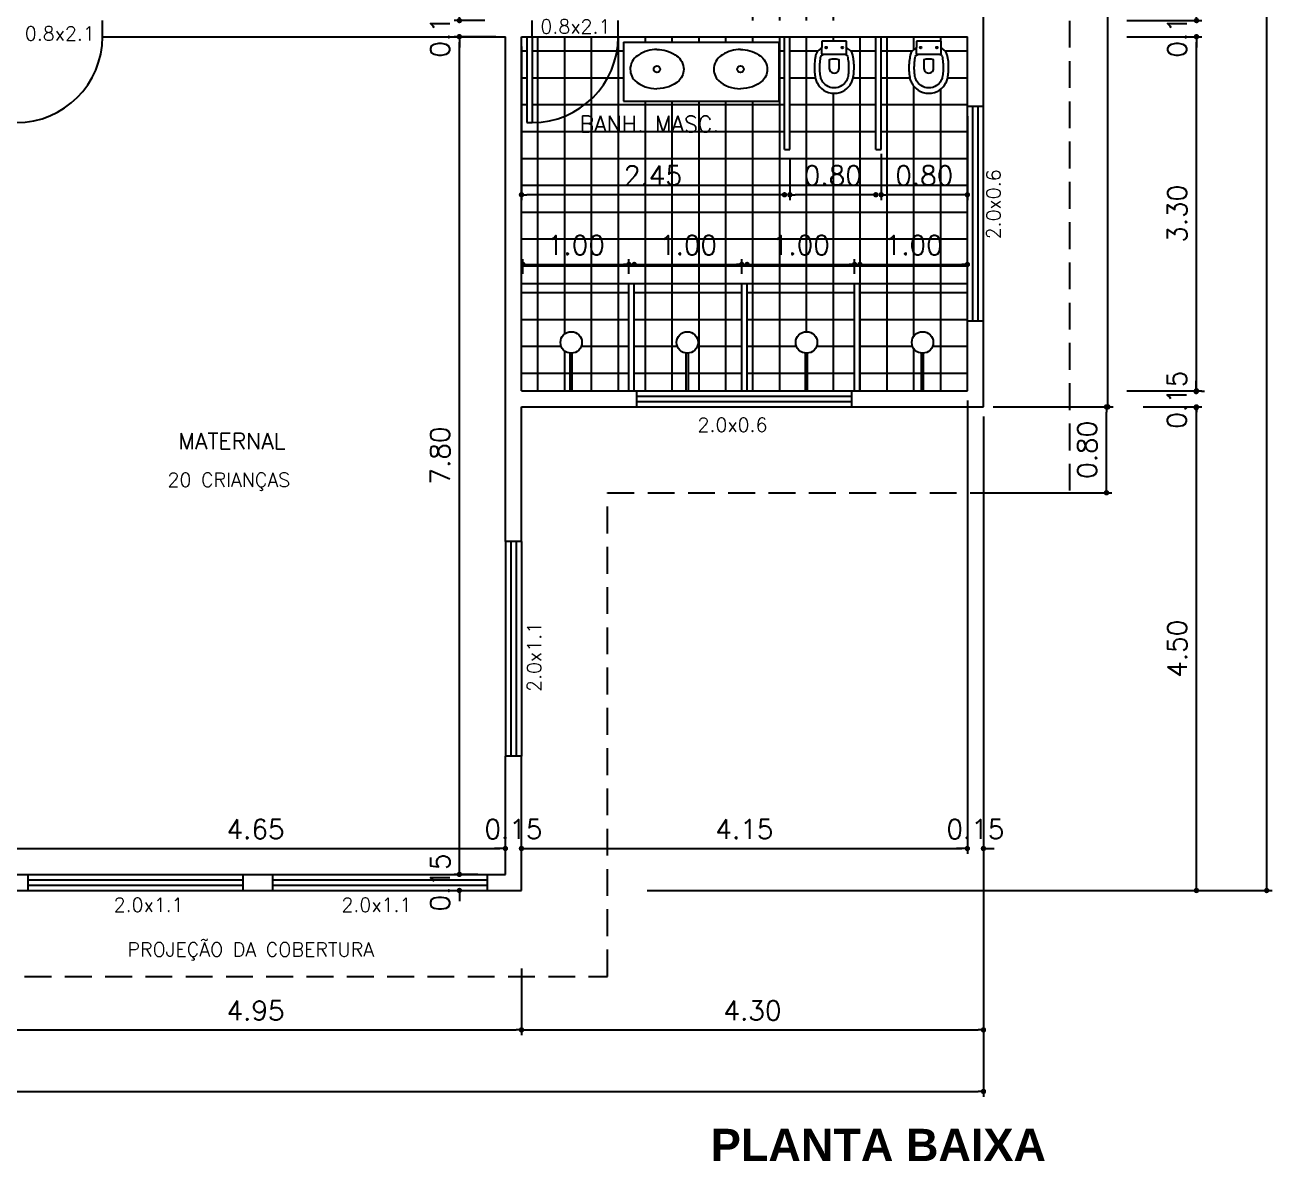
# Model space of a CAD drawing. Extents: x -194 to -47, y 46 to 98.
# Drawn here: x -156.27 to -144.67, y 58.16 to 68.74 of the extents above; entities that cross this region are included whole.
import ezdxf
from ezdxf.enums import TextEntityAlignment as Align

# ---------------------------------------------------------------- set-up
doc = ezdxf.new("R2010")
doc.units = 0
doc.header["$MEASUREMENT"] = 0
doc.linetypes.add('HIDDEN', pattern=[0.375, 0.25, -0.125])
doc.layers.get('0').update_dxf_attribs({"linetype": 'CONTINUOUS'})
doc.layers.get('DEFPOINTS').update_dxf_attribs({"linetype": 'CONTINUOUS'})
for name, color, linetype in [('ACESSÓRIO', 2, 'CONTINUOUS'), ('ALVENARIA', 7, 'CONTINUOUS'), ('ALVENARIA1', 44, 'CONTINUOUS'), ('COBERTURA', 6, 'CONTINUOUS'), ('COTA', 1, 'CONTINUOUS'), ('HATCH', 30, 'CONTINUOUS'), ('JAPOR', 142, 'CONTINUOUS'), ('TEXTO2', 40, 'CONTINUOUS'), ('TEXTO3', 3, 'CONTINUOUS'), ('TEXTO5', 5, 'CONTINUOUS')]:
    doc.layers.add(name, color=color, linetype=linetype)
doc.styles.add('SANSSERIFBOLD', font='sasb____.pfb')
doc.styles.add('SIMPLEX', font='SIMPLEX.SHX')
doc.dimstyles.new('DIM100', dxfattribs={"dimtxt": 0.18, "dimasz": 0.05, "dimexe": 0.05, "dimexo": 0.09, "dimgap": 0.09, "dimtad": 1, "dimzin": 0, "dimdsep": 46, "dimtxsty": 'SIMPLEX', "dimblk": 'DOT', "dimcen": 0.09, "dimadec": 0, "dimazin": 0, "dimtfac": 1, "dimtix": 1, "dimtofl": 0, "dimtmove": 2, "dimatfit": 3, "dimldrblk": 'DOT', "dimfxl": 1, "dimtolj": 1, "dimtzin": 0, "dimarcsym": 0})

# ---------------------------------------------------------------- blocks, each defined once
blk = doc.blocks.new('CHU2')
at = {"layer": 'ACESSÓRIO'}
for p, q in [((0, 0), (0, -0.35)), ((0.02, 0), (0.02, -0.35))]:
    blk.add_line(p, q, dxfattribs=at)
blk.add_circle((0.01, -0.45), 0.1, dxfattribs=at)
blk = doc.blocks.new('VASO4')
at = {"layer": 'ACESSÓRIO', "linetype": 'Continuous'}
blk.add_line((0.008, 0.129), (0.008, -0.101), dxfattribs=at)
at = {"layer": 'ACESSÓRIO'}
for points in [[(0.008, -0.101), (0.062, -0.101, -0.230445), (0.076, -0.11, 0.23338), (0.136, -0.159, 0.01224), (0.166, -0.164, 0.012146), (0.196, -0.168, 0.027041), (0.266, -0.171, 0.02486), (0.326, -0.166, 0.024258), (0.356, -0.161, 0.054364), (0.396, -0.145, 0.124881), (0.462, -0.086, 0.148509), (0.492, 0.014, 0.148509), (0.462, 0.114, 0.124881), (0.396, 0.173, 0.054364), (0.356, 0.188, 0.024258), (0.326, 0.194, 0.02486), (0.266, 0.198, 0.027041), (0.196, 0.196, 0.012146), (0.166, 0.192, 0.01224), (0.136, 0.186, 0.23338), (0.076, 0.138, -0.230445), (0.062, 0.129), (0.008, 0.129)], [(0.131, 0.116, -0.294455), (0.146, 0.137, -0.039934), (0.174, 0.142, -0.011944), (0.201, 0.146, -0.026776), (0.265, 0.148, -0.024689), (0.319, 0.144, -0.023307), (0.344, 0.14, -0.058725), (0.376, 0.127, -0.118027), (0.421, 0.086, -0.148338), (0.442, 0.014, -0.148338), (0.421, -0.058, -0.118027), (0.376, -0.099, -0.058725), (0.344, -0.112, -0.023307), (0.319, -0.117, -0.024689), (0.265, -0.121, -0.026776), (0.201, -0.118, -0.011944), (0.174, -0.115, -0.039934), (0.146, -0.109, -0.294455), (0.131, -0.089)]]:
    blk.add_lwpolyline(points, format="xyb", dxfattribs=at)
for points in [[(0.124, 0.129), (0.062, 0.129)], [(0.131, 0.119), (0.131, 0.117), (0.131, 0.014), (0.131, -0.09), (0.131, -0.092)], [(0.124, -0.101), (0.062, -0.101)]]:
    blk.add_lwpolyline(points, dxfattribs=at)
blk.add_lwpolyline([(0.296, 0.04, 0.226513), (0.261, 0.059), (0.182, 0.059, 0.186813), (0.182, -0.032), (0.261, -0.032, 0.226513), (0.296, -0.012, 0.326923)], format="xyb", close=True, dxfattribs=at)
for centre in [(0.066, 0.089), (0.066, -0.061)]:
    blk.add_circle(centre, 0.0075, dxfattribs=at)
for centre, start, end in [((0.123, 0.121), 351.7463, 83.809), ((0.123, -0.093), 276.191, 8.2537)]:
    blk.add_arc(centre, 0.00842, start, end, dxfattribs=at)
blk = doc.blocks.new('CUBA')
for points in [[(0, -0.1, 0.145827), (-0.168, -0.149, 0.090827), (-0.22, -0.194, 0.12568), (-0.248, -0.267, 0.221372), (-0.206, -0.388, 0.186059), (0, -0.465, 0.186059)], [(0, -0.1, -0.145827), (0.168, -0.149, -0.090827), (0.22, -0.194, -0.12568), (0.248, -0.267, -0.221372), (0.206, -0.388, -0.186059), (0, -0.465, -0.186059)]]:
    blk.add_lwpolyline(points, format="xyb")
blk.add_circle((0, -0.283), 0.0305)
blk = doc.blocks.new('CUBA1')
at = {"layer": 'ACESSÓRIO', "rotation": 90}
blk.add_blockref('CUBA', (-0.16, 0.002), dxfattribs=at)
blk = doc.blocks.new('DOT')
at = {"layer": 'ALVENARIA', "color": 0, "linetype": 'ByBlock'}
blk.add_line((-0.5, 0), (-1, 0), dxfattribs=at)
at = {"layer": 'ALVENARIA', "color": 0, "linetype": 'ByBlock', "const_width": 0.5}
blk.add_lwpolyline([(-0.25, 0, 1), (0.25, 0, 1)], format="xyb", close=True, dxfattribs=at)
blk = doc.blocks.new('*D102')
at = {"color": 0, "linetype": 'ByBlock'}
for p, q in [((-147.413, 68.633), (-146.716, 68.633)), ((-146.766, 65.386), (-146.766, 68.583)), ((-147.413, 65.336), (-146.716, 65.336))]:
    blk.add_line(p, q, dxfattribs=at)
at = {"layer": 'DEFPOINTS', "color": 0, "linetype": 'ByBlock'}
for p in [(-147.503, 68.633), (-146.766, 68.633), (-147.503, 65.336)]:
    blk.add_point(p, dxfattribs=at)
at = {"color": 0, "linetype": 'ByBlock', "xscale": 0.05, "yscale": 0.05, "zscale": 0.05}
for p, rotation in [((-146.766, 68.633), 90), ((-146.766, 65.336), 270)]:
    blk.add_blockref('DOT', p, dxfattribs=dict(at, rotation=rotation))
at = {"color": 0, "linetype": 'ByBlock', "insert": (-146.946, 66.984), "char_height": 0.18, "attachment_point": 5, "rotation": 90, "style": 'SIMPLEX'}
blk.add_mtext('\\A1;3.30', dxfattribs=at)
blk = doc.blocks.new('*D103')
at = {"layer": 'COTA', "color": 0, "lineweight": -2}
for p, q in [((-145.37, 68.833), (-145.37, 68.883)), ((-146.018, 68.783), (-145.32, 68.783)), ((-145.37, 68.583), (-145.37, 68.533))]:
    blk.add_line(p, q, dxfattribs=at)
at = {"layer": 'DEFPOINTS', "color": 0}
for p in [(-146.108, 68.783), (-145.37, 68.783), (-146.108, 68.633)]:
    blk.add_point(p, dxfattribs=at)
at = {"layer": 'COTA', "color": 0, "lineweight": -2, "xscale": 0.05, "yscale": 0.05, "zscale": 0.05}
for p, rotation in [((-145.37, 68.783), 270), ((-145.37, 68.633), 90)]:
    blk.add_blockref('DOT', p, dxfattribs=dict(at, rotation=rotation))
at = {"layer": 'COTA', "color": 0, "insert": (-145.55, 68.708), "char_height": 0.18, "attachment_point": 5, "rotation": 90, "style": 'SIMPLEX'}
blk.add_mtext('\\A1;0.15', dxfattribs=at)
blk = doc.blocks.new('*D109')
at = {"color": 0, "linetype": 'ByBlock'}
for p, q in [((-147.263, 65.186), (-146.716, 65.186)), ((-146.766, 60.733), (-146.766, 65.136)), ((-151.878, 60.683), (-146.716, 60.683))]:
    blk.add_line(p, q, dxfattribs=at)
at = {"layer": 'DEFPOINTS', "color": 0, "linetype": 'ByBlock'}
for p in [(-147.353, 65.186), (-146.766, 65.186), (-151.968, 60.683)]:
    blk.add_point(p, dxfattribs=at)
at = {"color": 0, "linetype": 'ByBlock', "xscale": 0.05, "yscale": 0.05, "zscale": 0.05}
for p, rotation in [((-146.766, 65.186), 90), ((-146.766, 60.683), 270)]:
    blk.add_blockref('DOT', p, dxfattribs=dict(at, rotation=rotation))
at = {"color": 0, "linetype": 'ByBlock', "insert": (-146.946, 62.934), "char_height": 0.18, "attachment_point": 5, "rotation": 90, "style": 'SIMPLEX'}
blk.add_mtext('\\A1;4.50', dxfattribs=at)
blk = doc.blocks.new('*D110')
at = {"layer": 'COTA', "color": 0, "lineweight": -2}
for p, q in [((-145.373, 65.378), (-145.373, 65.428)), ((-145.296, 65.328), (-145.323, 65.328)), ((-145.373, 65.128), (-145.373, 65.078))]:
    blk.add_line(p, q, dxfattribs=at)
at = {"layer": 'DEFPOINTS', "color": 0}
for p in [(-145.386, 65.328), (-145.373, 65.328), (-145.961, 65.178)]:
    blk.add_point(p, dxfattribs=at)
at = {"layer": 'COTA', "color": 0, "lineweight": -2, "xscale": 0.05, "yscale": 0.05, "zscale": 0.05}
for p, rotation in [((-145.373, 65.328), 270), ((-145.373, 65.178), 90)]:
    blk.add_blockref('DOT', p, dxfattribs=dict(at, rotation=rotation))
at = {"layer": 'COTA', "color": 0, "insert": (-145.553, 65.253), "char_height": 0.18, "attachment_point": 5, "rotation": 90, "style": 'SIMPLEX'}
blk.add_mtext('\\A1;0.15', dxfattribs=at)
blk = doc.blocks.new('*D111')
at = {"color": 0, "linetype": 'ByBlock'}
for p, q in [((-151.878, 78.183), (-146.062, 78.183)), ((-146.112, 60.733), (-146.112, 78.133)), ((-151.878, 60.683), (-146.062, 60.683))]:
    blk.add_line(p, q, dxfattribs=at)
at = {"layer": 'DEFPOINTS', "color": 0, "linetype": 'ByBlock'}
for p in [(-151.968, 78.183), (-146.112, 78.183), (-151.968, 60.683)]:
    blk.add_point(p, dxfattribs=at)
at = {"color": 0, "linetype": 'ByBlock', "xscale": 0.05, "yscale": 0.05, "zscale": 0.05}
for p, rotation in [((-146.112, 78.183), 90), ((-146.112, 60.683), 270)]:
    blk.add_blockref('DOT', p, dxfattribs=dict(at, rotation=rotation))
at = {"color": 0, "linetype": 'ByBlock', "insert": (-146.292, 69.433), "char_height": 0.18, "attachment_point": 5, "rotation": 90, "style": 'SIMPLEX'}
blk.add_mtext('\\A1;17.50', dxfattribs=at)
blk = doc.blocks.new('*D112')
at = {"color": 0, "linetype": 'ByBlock'}
for p, q in [((-151.64, 66.426), (-151.64, 66.562)), ((-151.59, 66.512), (-150.703, 66.512)), ((-150.653, 66.426), (-150.653, 66.562))]:
    blk.add_line(p, q, dxfattribs=at)
at = {"layer": 'DEFPOINTS', "color": 0, "linetype": 'ByBlock'}
for p in [(-150.653, 66.512), (-151.64, 66.336), (-150.653, 66.336)]:
    blk.add_point(p, dxfattribs=at)
at = {"color": 0, "linetype": 'ByBlock', "xscale": 0.05, "yscale": 0.05, "zscale": 0.05, "rotation": 180}
blk.add_blockref('DOT', (-151.64, 66.512), dxfattribs=at)
at = {"color": 0, "linetype": 'ByBlock', "xscale": 0.05, "yscale": 0.05, "zscale": 0.05}
blk.add_blockref('DOT', (-150.653, 66.512), dxfattribs=at)
at = {"color": 0, "linetype": 'ByBlock', "insert": (-151.147, 66.692), "char_height": 0.18, "attachment_point": 5, "style": 'SIMPLEX'}
blk.add_mtext('\\A1;1.00', dxfattribs=at)
blk = doc.blocks.new('*D113')
at = {"layer": 'COTA', "color": 0, "lineweight": -2}
for p, q in [((-150.553, 66.512), (-149.653, 66.512)), ((-149.603, 66.426), (-149.603, 66.562))]:
    blk.add_line(p, q, dxfattribs=at)
at = {"layer": 'DEFPOINTS', "color": 0}
for p in [(-149.603, 66.512), (-150.603, 66.336), (-149.603, 66.336)]:
    blk.add_point(p, dxfattribs=at)
at = {"layer": 'COTA', "color": 0, "lineweight": -2, "xscale": 0.05, "yscale": 0.05, "zscale": 0.05, "rotation": 180}
blk.add_blockref('DOT', (-150.603, 66.512), dxfattribs=at)
at = {"layer": 'COTA', "color": 0, "lineweight": -2, "xscale": 0.05, "yscale": 0.05, "zscale": 0.05}
blk.add_blockref('DOT', (-149.603, 66.512), dxfattribs=at)
at = {"layer": 'COTA', "color": 0, "insert": (-150.103, 66.692), "char_height": 0.18, "attachment_point": 5, "style": 'SIMPLEX'}
blk.add_mtext('\\A1;1.00', dxfattribs=at)
blk = doc.blocks.new('*D114')
at = {"layer": 'COTA', "color": 0, "lineweight": -2}
for p, q in [((-149.503, 66.512), (-148.603, 66.512)), ((-148.553, 66.426), (-148.553, 66.562))]:
    blk.add_line(p, q, dxfattribs=at)
at = {"layer": 'DEFPOINTS', "color": 0}
for p in [(-148.553, 66.512), (-149.553, 66.336), (-148.553, 66.336)]:
    blk.add_point(p, dxfattribs=at)
at = {"layer": 'COTA', "color": 0, "lineweight": -2, "xscale": 0.05, "yscale": 0.05, "zscale": 0.05, "rotation": 180}
blk.add_blockref('DOT', (-149.553, 66.512), dxfattribs=at)
at = {"layer": 'COTA', "color": 0, "lineweight": -2, "xscale": 0.05, "yscale": 0.05, "zscale": 0.05}
blk.add_blockref('DOT', (-148.553, 66.512), dxfattribs=at)
at = {"layer": 'COTA', "color": 0, "insert": (-149.053, 66.692), "char_height": 0.18, "attachment_point": 5, "style": 'SIMPLEX'}
blk.add_mtext('\\A1;1.00', dxfattribs=at)
blk = doc.blocks.new('*D115')
at = {"layer": 'COTA', "color": 0, "lineweight": -2}
for p, q in [((-148.453, 66.512), (-147.553, 66.512)), ((-147.503, 66.074), (-147.503, 66.562))]:
    blk.add_line(p, q, dxfattribs=at)
at = {"layer": 'DEFPOINTS', "color": 0}
for p in [(-147.503, 66.512), (-148.503, 66.336), (-147.503, 65.984)]:
    blk.add_point(p, dxfattribs=at)
at = {"layer": 'COTA', "color": 0, "lineweight": -2, "xscale": 0.05, "yscale": 0.05, "zscale": 0.05, "rotation": 180}
blk.add_blockref('DOT', (-148.503, 66.512), dxfattribs=at)
at = {"layer": 'COTA', "color": 0, "lineweight": -2, "xscale": 0.05, "yscale": 0.05, "zscale": 0.05}
blk.add_blockref('DOT', (-147.503, 66.512), dxfattribs=at)
at = {"layer": 'COTA', "color": 0, "insert": (-148.003, 66.692), "char_height": 0.18, "attachment_point": 5, "style": 'SIMPLEX'}
blk.add_mtext('\\A1;1.00', dxfattribs=at)
blk = doc.blocks.new('*D116')
at = {"color": 0, "linetype": 'ByBlock'}
for p, q in [((-147.503, 67.894), (-147.503, 67.111)), ((-148.305, 67.543), (-148.305, 67.111)), ((-147.553, 67.161), (-148.255, 67.161))]:
    blk.add_line(p, q, dxfattribs=at)
at = {"layer": 'DEFPOINTS', "color": 0, "linetype": 'ByBlock'}
for p in [(-147.503, 67.984), (-148.305, 67.633), (-148.305, 67.161)]:
    blk.add_point(p, dxfattribs=at)
at = {"color": 0, "linetype": 'ByBlock', "xscale": 0.05, "yscale": 0.05, "zscale": 0.05, "rotation": 180}
blk.add_blockref('DOT', (-148.305, 67.161), dxfattribs=at)
at = {"color": 0, "linetype": 'ByBlock', "xscale": 0.05, "yscale": 0.05, "zscale": 0.05}
blk.add_blockref('DOT', (-147.503, 67.161), dxfattribs=at)
at = {"color": 0, "linetype": 'ByBlock', "insert": (-147.904, 67.341), "char_height": 0.18, "attachment_point": 5, "style": 'SIMPLEX'}
blk.add_mtext('\\A1;0.80', dxfattribs=at)
blk = doc.blocks.new('*D117')
at = {"layer": 'COTA', "color": 0, "lineweight": -2}
for p, q in [((-149.155, 67.493), (-149.155, 67.111)), ((-148.405, 67.161), (-149.105, 67.161))]:
    blk.add_line(p, q, dxfattribs=at)
at = {"layer": 'DEFPOINTS', "color": 0}
for p in [(-149.155, 67.583), (-148.355, 67.633), (-149.155, 67.161)]:
    blk.add_point(p, dxfattribs=at)
at = {"layer": 'COTA', "color": 0, "lineweight": -2, "xscale": 0.05, "yscale": 0.05, "zscale": 0.05, "rotation": 180}
blk.add_blockref('DOT', (-149.155, 67.161), dxfattribs=at)
at = {"layer": 'COTA', "color": 0, "lineweight": -2, "xscale": 0.05, "yscale": 0.05, "zscale": 0.05}
blk.add_blockref('DOT', (-148.355, 67.161), dxfattribs=at)
at = {"layer": 'COTA', "color": 0, "insert": (-148.755, 67.341), "char_height": 0.18, "attachment_point": 5, "style": 'SIMPLEX'}
blk.add_mtext('\\A1;0.80', dxfattribs=at)
blk = doc.blocks.new('*D118')
at = {"layer": 'COTA', "color": 0, "lineweight": -2}
for p, q in [((-151.653, 68.543), (-151.653, 67.111)), ((-149.255, 67.161), (-151.603, 67.161))]:
    blk.add_line(p, q, dxfattribs=at)
at = {"layer": 'DEFPOINTS', "color": 0}
for p in [(-151.653, 68.633), (-149.205, 67.583), (-151.653, 67.161)]:
    blk.add_point(p, dxfattribs=at)
at = {"layer": 'COTA', "color": 0, "lineweight": -2, "xscale": 0.05, "yscale": 0.05, "zscale": 0.05, "rotation": 180}
blk.add_blockref('DOT', (-151.653, 67.161), dxfattribs=at)
at = {"layer": 'COTA', "color": 0, "lineweight": -2, "xscale": 0.05, "yscale": 0.05, "zscale": 0.05}
blk.add_blockref('DOT', (-149.205, 67.161), dxfattribs=at)
at = {"layer": 'COTA', "color": 0, "insert": (-150.429, 67.341), "char_height": 0.18, "attachment_point": 5, "style": 'SIMPLEX'}
blk.add_mtext('\\A1;2.45', dxfattribs=at)
blk = doc.blocks.new('*D137')
at = {"layer": 'COTA', "color": 0, "lineweight": -2}
for p, q in [((-151.653, 59.957), (-151.653, 59.335)), ((-156.553, 59.385), (-151.703, 59.385))]:
    blk.add_line(p, q, dxfattribs=at)
at = {"layer": 'DEFPOINTS', "color": 0}
for p in [(-156.603, 60.047), (-151.653, 60.047), (-151.653, 59.385)]:
    blk.add_point(p, dxfattribs=at)
at = {"layer": 'COTA', "color": 0, "lineweight": -2, "xscale": 0.05, "yscale": 0.05, "zscale": 0.05, "rotation": 180}
blk.add_blockref('DOT', (-156.603, 59.385), dxfattribs=at)
at = {"layer": 'COTA', "color": 0, "lineweight": -2, "xscale": 0.05, "yscale": 0.05, "zscale": 0.05}
blk.add_blockref('DOT', (-151.653, 59.385), dxfattribs=at)
at = {"layer": 'COTA', "color": 0, "insert": (-154.128, 59.565), "char_height": 0.18, "attachment_point": 5, "style": 'SIMPLEX'}
blk.add_mtext('\\A1;4.95', dxfattribs=at)
blk = doc.blocks.new('*D138')
at = {"layer": 'COTA', "color": 0, "lineweight": -2}
for p, q in [((-147.353, 64.46), (-147.353, 59.335)), ((-151.603, 59.385), (-147.403, 59.385))]:
    blk.add_line(p, q, dxfattribs=at)
at = {"layer": 'DEFPOINTS', "color": 0}
for p in [(-147.353, 64.55), (-151.653, 60.047), (-147.353, 59.385)]:
    blk.add_point(p, dxfattribs=at)
at = {"layer": 'COTA', "color": 0, "lineweight": -2, "xscale": 0.05, "yscale": 0.05, "zscale": 0.05, "rotation": 180}
blk.add_blockref('DOT', (-151.653, 59.385), dxfattribs=at)
at = {"layer": 'COTA', "color": 0, "lineweight": -2, "xscale": 0.05, "yscale": 0.05, "zscale": 0.05}
blk.add_blockref('DOT', (-147.353, 59.385), dxfattribs=at)
at = {"layer": 'COTA', "color": 0, "insert": (-149.503, 59.565), "char_height": 0.18, "attachment_point": 5, "style": 'SIMPLEX'}
blk.add_mtext('\\A1;4.30', dxfattribs=at)
blk = doc.blocks.new('*D139')
at = {"color": 0, "linetype": 'ByBlock'}
for p, q in [((-147.353, 65.096), (-147.353, 59.398)), ((-169.203, 63.953), (-169.203, 59.398)), ((-169.153, 59.448), (-147.403, 59.448))]:
    blk.add_line(p, q, dxfattribs=at)
at = {"layer": 'DEFPOINTS', "color": 0, "linetype": 'ByBlock'}
for p in [(-147.353, 65.186), (-169.203, 64.043), (-147.353, 59.448)]:
    blk.add_point(p, dxfattribs=at)
at = {"color": 0, "linetype": 'ByBlock', "xscale": 0.05, "yscale": 0.05, "zscale": 0.05, "rotation": 180}
blk.add_blockref('DOT', (-169.203, 59.448), dxfattribs=at)
at = {"color": 0, "linetype": 'ByBlock', "xscale": 0.05, "yscale": 0.05, "zscale": 0.05}
blk.add_blockref('DOT', (-147.353, 59.448), dxfattribs=at)
at = {"color": 0, "linetype": 'ByBlock', "insert": (-158.278, 59.628), "char_height": 0.18, "attachment_point": 5, "style": 'SIMPLEX'}
blk.add_mtext('\\A1;21.85', dxfattribs=at)
blk = doc.blocks.new('*D142')
at = {"layer": 'COTA', "color": 0, "lineweight": -2}
for p, q in [((-152.058, 60.833), (-152.281, 60.833)), ((-152.231, 60.883), (-152.231, 60.933)), ((-152.231, 60.633), (-152.231, 60.583))]:
    blk.add_line(p, q, dxfattribs=at)
at = {"layer": 'DEFPOINTS', "color": 0}
for p in [(-152.231, 60.833), (-151.968, 60.833), (-151.968, 60.683)]:
    blk.add_point(p, dxfattribs=at)
at = {"layer": 'COTA', "color": 0, "lineweight": -2, "xscale": 0.05, "yscale": 0.05, "zscale": 0.05}
for p, rotation in [((-152.231, 60.833), 270), ((-152.231, 60.683), 90)]:
    blk.add_blockref('DOT', p, dxfattribs=dict(at, rotation=rotation))
at = {"layer": 'COTA', "color": 0, "insert": (-152.411, 60.758), "char_height": 0.18, "attachment_point": 5, "rotation": 90, "style": 'SIMPLEX'}
blk.add_mtext('\\A1;0.15', dxfattribs=at)
blk = doc.blocks.new('*D143')
at = {"layer": 'COTA', "color": 0, "lineweight": -2}
for p, q in [((-151.893, 68.633), (-152.281, 68.633)), ((-152.231, 60.883), (-152.231, 68.583))]:
    blk.add_line(p, q, dxfattribs=at)
at = {"layer": 'DEFPOINTS', "color": 0}
for p in [(-152.231, 68.633), (-151.803, 68.633), (-151.968, 60.833)]:
    blk.add_point(p, dxfattribs=at)
at = {"layer": 'COTA', "color": 0, "lineweight": -2, "xscale": 0.05, "yscale": 0.05, "zscale": 0.05}
for p, rotation in [((-152.231, 68.633), 90), ((-152.231, 60.833), 270)]:
    blk.add_blockref('DOT', p, dxfattribs=dict(at, rotation=rotation))
at = {"layer": 'COTA', "color": 0, "insert": (-152.411, 64.733), "char_height": 0.18, "attachment_point": 5, "rotation": 90, "style": 'SIMPLEX'}
blk.add_mtext('\\A1;7.80', dxfattribs=at)
blk = doc.blocks.new('*D144')
at = {"layer": 'COTA', "color": 0, "lineweight": -2}
for p, q in [((-152.231, 68.833), (-152.231, 68.883)), ((-151.993, 68.783), (-152.281, 68.783)), ((-152.231, 68.583), (-152.231, 68.533))]:
    blk.add_line(p, q, dxfattribs=at)
at = {"layer": 'DEFPOINTS', "color": 0}
for p in [(-152.231, 68.783), (-151.903, 68.783), (-151.803, 68.633)]:
    blk.add_point(p, dxfattribs=at)
at = {"layer": 'COTA', "color": 0, "lineweight": -2, "xscale": 0.05, "yscale": 0.05, "zscale": 0.05}
for p, rotation in [((-152.231, 68.783), 270), ((-152.231, 68.633), 90)]:
    blk.add_blockref('DOT', p, dxfattribs=dict(at, rotation=rotation))
at = {"layer": 'COTA', "color": 0, "insert": (-152.411, 68.708), "char_height": 0.18, "attachment_point": 5, "rotation": 90, "style": 'SIMPLEX'}
blk.add_mtext('\\A1;0.15', dxfattribs=at)
blk = doc.blocks.new('*D187')
at = {"layer": 'COTA', "color": 0, "lineweight": -2}
for p, q in [((-156.403, 61.074), (-151.853, 61.074)), ((-151.803, 60.923), (-151.803, 61.124))]:
    blk.add_line(p, q, dxfattribs=at)
at = {"layer": 'DEFPOINTS', "color": 0}
for p in [(-151.803, 61.074), (-156.453, 60.833), (-151.803, 60.833)]:
    blk.add_point(p, dxfattribs=at)
at = {"layer": 'COTA', "color": 0, "lineweight": -2, "xscale": 0.05, "yscale": 0.05, "zscale": 0.05, "rotation": 180}
blk.add_blockref('DOT', (-156.453, 61.074), dxfattribs=at)
at = {"layer": 'COTA', "color": 0, "lineweight": -2, "xscale": 0.05, "yscale": 0.05, "zscale": 0.05}
blk.add_blockref('DOT', (-151.803, 61.074), dxfattribs=at)
at = {"layer": 'COTA', "color": 0, "insert": (-154.128, 61.254), "char_height": 0.18, "attachment_point": 5, "style": 'SIMPLEX'}
blk.add_mtext('\\A1;4.65', dxfattribs=at)
blk = doc.blocks.new('*D188')
at = {"layer": 'COTA', "color": 0, "lineweight": -2}
for p, q in [((-151.853, 61.074), (-151.903, 61.074)), ((-151.653, 60.773), (-151.653, 61.124)), ((-151.603, 61.074), (-151.553, 61.074))]:
    blk.add_line(p, q, dxfattribs=at)
at = {"layer": 'DEFPOINTS', "color": 0}
for p in [(-151.653, 61.074), (-151.803, 60.833), (-151.653, 60.683)]:
    blk.add_point(p, dxfattribs=at)
at = {"layer": 'COTA', "color": 0, "lineweight": -2, "xscale": 0.05, "yscale": 0.05, "zscale": 0.05}
blk.add_blockref('DOT', (-151.803, 61.074), dxfattribs=at)
at = {"layer": 'COTA', "color": 0, "lineweight": -2, "xscale": 0.05, "yscale": 0.05, "zscale": 0.05, "rotation": 180}
blk.add_blockref('DOT', (-151.653, 61.074), dxfattribs=at)
at = {"layer": 'COTA', "color": 0, "insert": (-151.728, 61.254), "char_height": 0.18, "attachment_point": 5, "style": 'SIMPLEX'}
blk.add_mtext('\\A1;0.15', dxfattribs=at)
blk = doc.blocks.new('*D189')
at = {"layer": 'COTA', "color": 0, "lineweight": -2}
for p, q in [((-147.503, 65.246), (-147.503, 61.024)), ((-151.603, 61.074), (-147.553, 61.074))]:
    blk.add_line(p, q, dxfattribs=at)
at = {"layer": 'DEFPOINTS', "color": 0}
for p in [(-147.503, 65.336), (-147.503, 61.074), (-151.653, 60.683)]:
    blk.add_point(p, dxfattribs=at)
at = {"layer": 'COTA', "color": 0, "lineweight": -2, "xscale": 0.05, "yscale": 0.05, "zscale": 0.05, "rotation": 180}
blk.add_blockref('DOT', (-151.653, 61.074), dxfattribs=at)
at = {"layer": 'COTA', "color": 0, "lineweight": -2, "xscale": 0.05, "yscale": 0.05, "zscale": 0.05}
blk.add_blockref('DOT', (-147.503, 61.074), dxfattribs=at)
at = {"layer": 'COTA', "color": 0, "insert": (-149.578, 61.254), "char_height": 0.18, "attachment_point": 5, "style": 'SIMPLEX'}
blk.add_mtext('\\A1;4.15', dxfattribs=at)
blk = doc.blocks.new('*D190')
at = {"layer": 'COTA', "color": 0, "lineweight": -2}
for p, q in [((-147.353, 65.096), (-147.353, 61.024)), ((-147.553, 61.074), (-147.603, 61.074)), ((-147.303, 61.074), (-147.253, 61.074))]:
    blk.add_line(p, q, dxfattribs=at)
at = {"layer": 'DEFPOINTS', "color": 0}
for p in [(-147.503, 65.336), (-147.353, 65.186), (-147.353, 61.074)]:
    blk.add_point(p, dxfattribs=at)
at = {"layer": 'COTA', "color": 0, "lineweight": -2, "xscale": 0.05, "yscale": 0.05, "zscale": 0.05}
blk.add_blockref('DOT', (-147.503, 61.074), dxfattribs=at)
at = {"layer": 'COTA', "color": 0, "lineweight": -2, "xscale": 0.05, "yscale": 0.05, "zscale": 0.05, "rotation": 180}
blk.add_blockref('DOT', (-147.353, 61.074), dxfattribs=at)
at = {"layer": 'COTA', "color": 0, "insert": (-147.428, 61.254), "char_height": 0.18, "attachment_point": 5, "style": 'SIMPLEX'}
blk.add_mtext('\\A1;0.15', dxfattribs=at)
blk = doc.blocks.new('*D205')
at = {"color": 0, "linetype": 'ByBlock'}
for p, q in [((-147.263, 73.981), (-146.146, 73.981)), ((-146.196, 65.236), (-146.196, 73.931)), ((-147.263, 65.186), (-146.146, 65.186))]:
    blk.add_line(p, q, dxfattribs=at)
at = {"layer": 'DEFPOINTS', "color": 0, "linetype": 'ByBlock'}
for p in [(-147.353, 73.981), (-146.196, 73.981), (-147.353, 65.186)]:
    blk.add_point(p, dxfattribs=at)
at = {"color": 0, "linetype": 'ByBlock', "xscale": 0.05, "yscale": 0.05, "zscale": 0.05}
for p, rotation in [((-146.196, 73.981), 90), ((-146.196, 65.186), 270)]:
    blk.add_blockref('DOT', p, dxfattribs=dict(at, rotation=rotation))
at = {"color": 0, "linetype": 'ByBlock', "insert": (-146.376, 69.583), "char_height": 0.18, "attachment_point": 5, "rotation": 90, "style": 'SIMPLEX'}
blk.add_mtext('\\A1;8.80', dxfattribs=at)
blk = doc.blocks.new('*D230')
at = {"color": 0, "linetype": 'ByBlock'}
for p, q in [((-147.263, 65.186), (-146.158, 65.186)), ((-146.208, 64.436), (-146.208, 65.136)), ((-147.263, 64.386), (-146.158, 64.386))]:
    blk.add_line(p, q, dxfattribs=at)
at = {"layer": 'DEFPOINTS', "color": 0, "linetype": 'ByBlock'}
for p in [(-147.353, 65.186), (-146.208, 65.186), (-147.353, 64.386)]:
    blk.add_point(p, dxfattribs=at)
at = {"color": 0, "linetype": 'ByBlock', "xscale": 0.05, "yscale": 0.05, "zscale": 0.05}
for p, rotation in [((-146.208, 65.186), 90), ((-146.208, 64.386), 270)]:
    blk.add_blockref('DOT', p, dxfattribs=dict(at, rotation=rotation))
at = {"color": 0, "linetype": 'ByBlock', "insert": (-146.388, 64.786), "char_height": 0.18, "attachment_point": 5, "rotation": 90, "style": 'SIMPLEX'}
blk.add_mtext('\\A1;0.80', dxfattribs=at)

msp = doc.modelspace()

# ---------------------------------------------------------------- hatches: boundary and pattern name
at = {"layer": 'HATCH'}
h = msp.add_hatch(dxfattribs=at)
h.set_pattern_fill('NET', color=256, scale=2, style=0)
h.paths.add_polyline_path([(-147.503, 72.831), (-151.653, 72.831), (-151.653, 70.533), (-151.603, 70.533), (-151.603, 71.333), (-151.553, 71.333, -0.414214), (-150.753, 70.533), (-149.205, 70.533), (-149.205, 71.533), (-149.155, 71.533), (-149.155, 70.533), (-148.857, 70.533), (-148.857, 70.596, 0.230445), (-148.866, 70.609, -0.242871), (-148.915, 70.672, -0.010983), (-148.92, 70.699, -0.012146), (-148.924, 70.729, -0.027041), (-148.926, 70.799, -0.02486), (-148.922, 70.859, -0.024258), (-148.916, 70.889, -0.054364), (-148.901, 70.929, -0.124881), (-148.842, 70.996, -0.148509), (-148.742, 71.026, -0.148509), (-148.642, 70.996, -0.124881), (-148.583, 70.929, -0.054364), (-148.567, 70.889, -0.024258), (-148.562, 70.859, -0.02486), (-148.557, 70.799, -0.027041), (-148.56, 70.729, -0.012146), (-148.564, 70.699, -0.010983), (-148.569, 70.672, -0.242871), (-148.618, 70.609, 0.230445), (-148.627, 70.596), (-148.627, 70.533), (-148.355, 70.533), (-148.355, 71.533), (-148.305, 71.533), (-148.305, 70.533), (-147.977, 70.533), (-147.977, 70.596, 0.230445), (-147.986, 70.609, -0.242871), (-148.035, 70.672, -0.010983), (-148.04, 70.699, -0.012146), (-148.044, 70.729, -0.027041), (-148.046, 70.799, -0.02486), (-148.042, 70.859, -0.024258), (-148.036, 70.889, -0.054364), (-148.021, 70.929, -0.124881), (-147.962, 70.996, -0.148509), (-147.862, 71.026, -0.148509), (-147.762, 70.996, -0.124881), (-147.703, 70.929, -0.054364), (-147.687, 70.889, -0.024258), (-147.682, 70.859, -0.02486), (-147.677, 70.799, -0.027041), (-147.68, 70.729, -0.012146), (-147.684, 70.699, -0.010983), (-147.689, 70.672, -0.242871), (-147.738, 70.609, 0.230445), (-147.747, 70.596), (-147.747, 70.533), (-147.503, 70.533), (-147.503, 71.187)])
h.paths.add_polyline_path([(-150.703, 71.133), (-149.255, 71.133), (-149.255, 70.583), (-150.703, 70.583)], flags=16)
h.paths.add_polyline_path([(-150.361, 70.837, -1.000001), (-150.422, 70.837, -1.000001)], flags=0)
h.paths.add_polyline_path([(-149.583, 70.837, -1.000001), (-149.644, 70.837, -1.000001)], flags=0)
h.paths.add_polyline_path([(-147.553, 69.833), (-147.503, 69.833), (-147.503, 70.083), (-147.503, 70.383), (-147.91, 70.383), (-147.91, 70.033, -0.38517), (-147.82, 69.933, -1), (-148.02, 69.933, -0.38517), (-147.93, 70.033), (-147.93, 70.383), (-149.503, 70.383), (-149.503, 69.883), (-149.503, 68.883), (-149.503, 68.783), (-148.553, 68.783), (-148.553, 68.833), (-147.553, 68.833)])
h.paths.add_polyline_path([(-149.283, 70.338), (-148.883, 70.338, -2.5)], flags=16)
h.paths.add_polyline_path([(-149.233, 70.238), (-149.104, 70.238), (-149.108, 70.284, -1.181818), (-149.058, 70.284), (-149.062, 70.238), (-148.933, 70.238, -2.333333)], flags=0)
h.paths.add_polyline_path([(-148.064, 69.274, -0.124881), (-147.998, 69.333, -0.054364), (-147.958, 69.348, -0.024258), (-147.928, 69.354, -0.02486), (-147.868, 69.358, -0.027041), (-147.798, 69.356, -0.012146), (-147.768, 69.352, -0.010983), (-147.741, 69.347, -0.242871), (-147.678, 69.298, 0.230445), (-147.664, 69.289), (-147.61, 69.289), (-147.61, 69.059), (-147.664, 69.059, 0.230445), (-147.678, 69.05, -0.242871), (-147.741, 69, -0.010983), (-147.768, 68.996, -0.012146), (-147.798, 68.992, -0.027041), (-147.868, 68.989, -0.02486), (-147.928, 68.994, -0.024258), (-147.958, 68.999, -0.054364), (-147.998, 69.015, -0.124881), (-148.064, 69.074, -0.148509), (-148.094, 69.174, -0.148509)], flags=16)
h.paths.add_polyline_path([(-149.093, 70.138, -1), (-149.073, 70.138, -1)], flags=0)
h.paths.add_polyline_path([(-147.733, 69.279, -0.023036), (-147.733, 69.28), (-147.733, 69.277)], flags=0)
h.paths.add_polyline_path([(-147.753, 69.049, 0.058144), (-147.748, 69.051, -0.007522)], flags=0)
h.paths.add_polyline_path([(-149.008, 70.288, -1), (-148.958, 70.288, -1)], flags=0)
h.paths.add_polyline_path([(-149.208, 70.288, -1), (-149.158, 70.288, -1)], flags=0)
h.paths.add_polyline_path([(-147.726, 69.059), (-147.724, 69.059, -0.05408)], flags=16)
h.paths.add_polyline_path([(-147.66, 69.249, -1.000001), (-147.675, 69.249, -1.000001)], flags=0)
h.paths.add_polyline_path([(-147.66, 69.099, -1.000001), (-147.675, 69.099, -1.000001)], flags=0)
h.paths.add_polyline_path([(-150.653, 73.831), (-151.18, 73.831), (-151.18, 73.48, -0.38517), (-151.09, 73.381, -1), (-151.29, 73.381, -0.38517), (-151.2, 73.48), (-151.2, 73.831), (-151.653, 73.831), (-151.653, 72.831), (-150.653, 72.831)])
h.paths.add_polyline_path([(-149.603, 73.831), (-150.1, 73.831), (-150.1, 73.48, -0.38517), (-150.01, 73.381, -1), (-150.21, 73.381, -0.38517), (-150.12, 73.48), (-150.12, 73.831), (-150.578, 73.831), (-150.603, 73.831), (-150.603, 72.831), (-149.603, 72.831)])
h.paths.add_polyline_path([(-148.553, 73.831), (-148.578, 73.831), (-148.99, 73.831), (-148.99, 73.48, -0.38517), (-148.9, 73.381, -1), (-149.1, 73.381, -0.38517), (-149.01, 73.48), (-149.01, 73.831), (-149.553, 73.831), (-149.553, 72.831), (-148.553, 72.831)])
h.paths.add_polyline_path([(-147.503, 73.182), (-147.503, 73.831), (-147.91, 73.831), (-147.91, 73.48, -0.38517), (-147.82, 73.381, -1), (-148.02, 73.381, -0.38517), (-147.93, 73.48), (-147.93, 73.831), (-148.503, 73.831), (-148.503, 72.831), (-147.503, 72.831)])
h.paths.add_polyline_path([(-150.753, 68.633), (-151.553, 68.633), (-151.553, 67.833, 0.414214)], flags=16)
h.paths.add_polyline_path([(-147.503, 67.984), (-147.503, 68.633), (-148.305, 68.633), (-148.305, 67.583), (-148.355, 67.583), (-148.355, 68.633), (-149.155, 68.633), (-149.155, 67.583), (-149.205, 67.583), (-149.205, 68.633), (-149.503, 68.633), (-150.753, 68.633, -0.414214), (-151.553, 67.833), (-151.603, 67.833), (-151.603, 68.633), (-151.653, 68.633), (-151.653, 66.336), (-147.503, 66.336)])
h.paths.add_polyline_path([(-150.703, 68.033), (-150.703, 68.583), (-149.255, 68.583), (-149.255, 68.033)], flags=16)
h.paths.add_polyline_path([(-149.644, 68.33, -1), (-149.583, 68.33, -1)], flags=0)
h.paths.add_polyline_path([(-150.422, 68.33, -1), (-150.361, 68.33, -1)], flags=0)
h.paths.add_polyline_path([(-148.901, 68.202, -0.054364), (-148.916, 68.242, -0.024258), (-148.922, 68.272, -0.02486), (-148.926, 68.332, -0.027041), (-148.924, 68.402, -0.012146), (-148.92, 68.432, -0.010983), (-148.915, 68.459, -0.242871), (-148.866, 68.522, 0.230445), (-148.857, 68.536), (-148.857, 68.59), (-148.627, 68.59), (-148.627, 68.536, 0.230445), (-148.618, 68.522, -0.242871), (-148.569, 68.459, -0.010983), (-148.564, 68.432, -0.012146), (-148.56, 68.402, -0.027041), (-148.557, 68.332, -0.02486), (-148.562, 68.272, -0.024258), (-148.567, 68.242, -0.054364), (-148.583, 68.202, -0.124881), (-148.642, 68.136, -0.148509), (-148.742, 68.106, -0.148509), (-148.842, 68.136, -0.124881)], flags=16)
h.paths.add_polyline_path([(-148.847, 68.467, -0.023036), (-148.848, 68.467), (-148.845, 68.467)], flags=0)
h.paths.add_polyline_path([(-148.617, 68.447, 0.058144), (-148.619, 68.452, -0.007522)], flags=0)
h.paths.add_polyline_path([(-148.809, 68.532, -1.000001), (-148.824, 68.532, -1.000001)], flags=0)
h.paths.add_polyline_path([(-148.627, 68.474), (-148.627, 68.476, -0.05408)], flags=0)
h.paths.add_polyline_path([(-148.659, 68.532, -1.000001), (-148.674, 68.532, -1.000001)], flags=0)
h.paths.add_polyline_path([(-148.036, 68.242, -0.024258), (-148.042, 68.272, -0.02486), (-148.046, 68.332, -0.027041), (-148.044, 68.402, -0.012146), (-148.04, 68.432, -0.010983), (-148.035, 68.459, -0.242871), (-147.986, 68.522, 0.230445), (-147.977, 68.536), (-147.977, 68.59), (-147.747, 68.59), (-147.747, 68.536, 0.230445), (-147.738, 68.522, -0.242871), (-147.689, 68.459, -0.010983), (-147.684, 68.432, -0.012146), (-147.68, 68.402, -0.027041), (-147.677, 68.332, -0.02486), (-147.682, 68.272, -0.024258), (-147.687, 68.242, -0.054364), (-147.703, 68.202, -0.124881), (-147.762, 68.136, -0.148509), (-147.862, 68.106, -0.148509), (-147.962, 68.136, -0.124881), (-148.021, 68.202, -0.054364)], flags=16)
h.paths.add_polyline_path([(-147.967, 68.467, -0.023036), (-147.968, 68.467), (-147.965, 68.467)], flags=0)
h.paths.add_polyline_path([(-147.737, 68.447, 0.058144), (-147.739, 68.452, -0.007522)], flags=0)
h.paths.add_polyline_path([(-147.929, 68.532, -1.000001), (-147.944, 68.532, -1.000001)], flags=0)
h.paths.add_polyline_path([(-147.779, 68.532, -1.000001), (-147.794, 68.532, -1.000001)], flags=0)
h.paths.add_polyline_path([(-147.747, 68.474), (-147.747, 68.476, -0.05408)], flags=0)
h.paths.add_polyline_path([(-147.503, 65.984), (-147.503, 66.336), (-148.503, 66.336), (-148.503, 65.336), (-147.93, 65.336), (-147.93, 65.686, -0.38517), (-148.02, 65.786, -1), (-147.82, 65.786, -0.38517), (-147.91, 65.686), (-147.91, 65.336), (-147.503, 65.336)])
h.paths.add_polyline_path([(-148.553, 66.336), (-149.553, 66.336), (-149.553, 65.336), (-149.01, 65.336), (-149.01, 65.686, -0.38517), (-149.1, 65.786, -1), (-148.9, 65.786, -0.38517), (-148.99, 65.686), (-148.99, 65.336), (-148.578, 65.336), (-148.553, 65.336)])
h.paths.add_polyline_path([(-149.603, 66.336), (-150.603, 66.336), (-150.603, 65.336), (-150.578, 65.336), (-150.12, 65.336), (-150.12, 65.686, -0.38517), (-150.21, 65.786, -1), (-150.01, 65.786, -0.38517), (-150.1, 65.686), (-150.1, 65.336), (-149.603, 65.336)])
h.paths.add_polyline_path([(-150.653, 66.336), (-151.653, 66.336), (-151.653, 65.336), (-151.2, 65.336), (-151.2, 65.686, -0.38517), (-151.29, 65.786, -1), (-151.09, 65.786, -0.38517), (-151.18, 65.686), (-151.18, 65.336), (-150.653, 65.336)])
h.paths.add_polyline_path([(-148.347, 70.731), (-148.347, 71.335), (-148.077, 71.335), (-148.077, 70.731)], flags=25)
h.paths.add_polyline_path([(-148.347, 71.88), (-148.347, 72.484), (-148.077, 72.484), (-148.077, 71.88)], flags=24)
h.paths.add_polyline_path([(-149.88, 72.717), (-149.276, 72.717), (-149.276, 72.447), (-149.88, 72.447)], flags=24)
h.paths.add_polyline_path([(-147.73, 72.717), (-147.126, 72.717), (-147.126, 72.447), (-147.73, 72.447)], flags=9)
h.paths.add_polyline_path([(-150.229, 72.103), (-148.876, 72.103), (-148.876, 72.328), (-150.229, 72.328)], flags=24)
h.paths.add_polyline_path([(-148.822, 69.931), (-148.184, 69.931), (-148.184, 69.661), (-148.822, 69.661)], flags=24)
h.paths.add_polyline_path([(-149.402, 69.309), (-148.162, 69.309), (-148.162, 69.534), (-149.402, 69.534)], flags=24)
h.paths.add_polyline_path([(-148.347, 73.029), (-148.347, 73.633), (-148.077, 73.633), (-148.077, 73.029)], flags=24)
h.paths.add_polyline_path([(-151.449, 66.827), (-150.845, 66.827), (-150.845, 66.557), (-151.449, 66.557)], flags=24)
h.paths.add_polyline_path([(-150.405, 66.827), (-149.801, 66.827), (-149.801, 66.557), (-150.405, 66.557)], flags=24)
h.paths.add_polyline_path([(-149.355, 66.827), (-148.751, 66.827), (-148.751, 66.557), (-149.355, 66.557)], flags=24)
h.paths.add_polyline_path([(-148.305, 66.827), (-147.701, 66.827), (-147.701, 66.557), (-148.305, 66.557)], flags=24)
h.paths.add_polyline_path([(-148.223, 67.476), (-147.584, 67.476), (-147.584, 67.206), (-148.223, 67.206)], flags=24)
h.paths.add_polyline_path([(-149.074, 67.476), (-148.435, 67.476), (-148.435, 67.206), (-149.074, 67.206)], flags=24)
h.paths.add_polyline_path([(-150.748, 67.476), (-150.109, 67.476), (-150.109, 67.206), (-150.748, 67.206)], flags=24)
h.paths.add_polyline_path([(-151.232, 67.708), (-149.693, 67.708), (-149.693, 67.933), (-151.232, 67.933)], flags=24)

# ---------------------------------------------------------------- linework, layer by layer
at = {"layer": 'ACESSÓRIO'}
for p, q in [((-150.703, 68.583), (-150.703, 68.033)), ((-150.703, 68.583), (-149.255, 68.583)), ((-149.255, 68.033), (-149.255, 68.583)), ((-150.703, 68.033), (-149.255, 68.033))]:
    msp.add_line(p, q, dxfattribs=at)
at = {"layer": 'ALVENARIA'}
for p, q in [((-147.353, 67.984), (-147.353, 68.983)), ((-155.553, 68.633), (-155.553, 68.783)), ((-151.553, 68.633), (-151.553, 68.783)), ((-150.753, 68.633), (-150.753, 68.783)), ((-155.553, 68.633), (-151.803, 68.633)), ((-151.803, 63.934), (-151.803, 68.633)), ((-151.653, 65.336), (-151.653, 68.633)), ((-151.653, 68.633), (-151.553, 68.633)), ((-150.753, 68.633), (-147.503, 68.633)), ((-149.503, 68.633), (-147.503, 68.633)), ((-149.503, 68.633), (-147.503, 68.633)), ((-147.503, 67.984), (-147.503, 68.633)), ((-147.353, 67.984), (-147.503, 67.984)), ((-147.503, 65.336), (-147.503, 65.984)), ((-147.353, 65.984), (-147.503, 65.984)), ((-147.353, 65.186), (-147.353, 65.984)), ((-151.653, 65.336), (-150.578, 65.336)), ((-150.578, 65.186), (-150.578, 65.336)), ((-148.578, 65.186), (-148.578, 65.336)), ((-148.578, 65.336), (-147.503, 65.336)), ((-151.653, 65.186), (-150.578, 65.186)), ((-151.653, 63.934), (-151.653, 65.186)), ((-148.578, 65.186), (-147.353, 65.186)), ((-151.653, 63.934), (-151.803, 63.934)), ((-151.803, 60.833), (-151.803, 61.934)), ((-151.653, 61.934), (-151.803, 61.934)), ((-151.653, 60.683), (-151.653, 61.934)), ((-156.453, 60.833), (-156.243, 60.833)), ((-156.243, 60.683), (-156.243, 60.833)), ((-154.243, 60.683), (-154.243, 60.833)), ((-154.243, 60.833), (-153.968, 60.833)), ((-153.968, 60.683), (-153.968, 60.833)), ((-151.968, 60.683), (-151.968, 60.833)), ((-151.968, 60.833), (-151.803, 60.833)), ((-156.603, 60.683), (-156.243, 60.683)), ((-154.243, 60.683), (-153.968, 60.683)), ((-151.968, 60.683), (-151.653, 60.683))]:
    msp.add_line(p, q, dxfattribs=at)
at = {"layer": 'ALVENARIA1'}
for p, q in [((-149.205, 67.583), (-149.205, 68.633)), ((-149.155, 67.583), (-149.155, 68.633)), ((-148.355, 67.583), (-148.355, 68.633)), ((-148.305, 67.583), (-148.305, 68.633)), ((-149.205, 67.583), (-149.155, 67.583)), ((-148.355, 67.583), (-148.305, 67.583)), ((-151.653, 66.336), (-147.503, 66.336)), ((-150.653, 65.336), (-150.653, 66.336)), ((-150.653, 66.336), (-150.603, 66.336)), ((-150.603, 65.336), (-150.603, 66.336)), ((-149.603, 66.336), (-149.553, 66.336)), ((-149.603, 65.336), (-149.603, 66.336)), ((-149.553, 65.336), (-149.553, 66.336)), ((-148.553, 65.336), (-148.553, 66.336)), ((-148.553, 66.336), (-148.503, 66.336)), ((-148.503, 65.336), (-148.503, 66.336))]:
    msp.add_line(p, q, dxfattribs=at)
at = {"layer": 'COBERTURA', "linetype": 'HIDDEN'}
for p, q in [((-146.553, 74.781), (-146.553, 64.386)), ((-150.853, 59.883), (-150.853, 64.386)), ((-150.853, 64.386), (-146.553, 64.386)), ((-157.403, 59.883), (-150.853, 59.883))]:
    msp.add_line(p, q, dxfattribs=at)
at = {"layer": 'HATCH'}
msp.add_line((-151.553, 68.633), (-150.753, 68.633), dxfattribs=at)
at = {"layer": 'JAPOR'}
for p, q in [((-151.603, 68.633), (-151.603, 67.833)), ((-151.603, 68.633), (-151.553, 68.633)), ((-151.553, 68.633), (-151.553, 67.833)), ((-147.503, 65.984), (-147.503, 67.984)), ((-147.453, 65.984), (-147.453, 67.984)), ((-147.403, 65.984), (-147.403, 67.984)), ((-147.353, 65.984), (-147.353, 67.984)), ((-151.603, 67.833), (-151.553, 67.833)), ((-150.578, 65.336), (-148.578, 65.336)), ((-150.578, 65.286), (-148.578, 65.286)), ((-150.578, 65.236), (-148.578, 65.236)), ((-150.578, 65.186), (-148.578, 65.186)), ((-151.803, 63.934), (-151.803, 61.934)), ((-151.753, 63.934), (-151.753, 61.934)), ((-151.703, 63.934), (-151.703, 61.934)), ((-151.653, 63.934), (-151.653, 61.934)), ((-156.243, 60.833), (-154.243, 60.833)), ((-153.968, 60.833), (-151.968, 60.833)), ((-156.243, 60.783), (-154.243, 60.783)), ((-156.243, 60.733), (-154.243, 60.733)), ((-153.968, 60.783), (-151.968, 60.783)), ((-153.968, 60.733), (-151.968, 60.733)), ((-156.243, 60.683), (-154.243, 60.683)), ((-153.968, 60.683), (-151.968, 60.683))]:
    msp.add_line(p, q, dxfattribs=at)
for centre in [(-156.353, 68.633), (-151.553, 68.633)]:
    msp.add_arc(centre, 0.8, 270, 360, dxfattribs=at)

# ---------------------------------------------------------------- block references
at = {"layer": 'ACESSÓRIO'}
for name, p, rotation in [('CUBA1', (-150.394, 68.453), 270), ('CUBA1', (-149.616, 68.453), 270), ('VASO4', (-148.756, 68.598), 270), ('VASO4', (-147.876, 68.598), 270), ('CHU2', (-151.18, 65.336), 180), ('CHU2', (-150.1, 65.336), 180), ('CHU2', (-148.99, 65.336), 180), ('CHU2', (-147.91, 65.336), 180)]:
    msp.add_blockref(name, p, dxfattribs=dict(at, rotation=rotation))

# ---------------------------------------------------------------- texts
at = {"layer": 'TEXTO2', "style": 'SIMPLEX'}
for s, p in [('0.8x2.1', (-155.95, 68.597)), ('0.8x2.1', (-151.151, 68.663)), ('2.0x0.6', (-149.689, 64.953)), ('20 CRIANÇAS', (-154.377, 64.441)), ('2.0x1.1', (-155.123, 60.485)), ('2.0x1.1', (-153.003, 60.485)), ('PROJEÇÃO DA COBERTURA', (-154.173, 60.069))]:
    msp.add_text(s, height=0.13, dxfattribs=at).set_placement(p, align=Align.CENTER)
for s, p in [('2.0x0.6', (-147.195, 67.072)), ('2.0x1.1', (-151.471, 62.858))]:
    msp.add_text(s, height=0.13, rotation=90, dxfattribs=at).set_placement(p, align=Align.CENTER)
at = {"layer": 'TEXTO3', "style": 'SIMPLEX'}
for s, p in [('BANH. MASC.', (-150.462, 67.745)), ('MATERNAL', (-154.347, 64.791))]:
    msp.add_text(s, height=0.15, dxfattribs=at).set_placement(p, align=Align.CENTER)
at = {"layer": 'TEXTO5', "style": 'SANSSERIFBOLD'}
msp.add_text('PLANTA BAIXA', height=0.3, dxfattribs=at).set_placement((-148.331, 58.164), align=Align.CENTER)

# ---------------------------------------------------------------- dimensions: what is measured, and where the dimension line sits
at = {"layer": 'COTA'}
for base, p1, p2, picture, middle in [((-144.717, 78.183), (-150.573, 60.683), (-150.573, 78.183), '*D111', (-144.897, 69.433)), ((-145.37, 68.633), (-146.108, 65.336), (-146.108, 68.633), '*D102', (-145.55, 66.984)), ((-145.37, 65.186), (-150.573, 60.683), (-145.958, 65.186), '*D109', (-145.55, 62.934))]:
    dim = msp.add_linear_dim(base=base, p1=p1, p2=p2, angle=90, dimstyle='DIM100', dxfattribs=at)
    dim.commit()
    dim.dimension.update_dxf_attribs({"geometry": picture, "text_midpoint": middle, "insert": (1.395, 0)})
for base, p1, p2, picture, middle in [((-146.1956, 73.9809), (-147.353, 65.1855), (-147.353, 73.9809), '*D205', (-146.3756, 69.5832)), ((-146.208, 65.186), (-147.353, 64.386), (-147.353, 65.186), '*D230', (-146.388, 64.786))]:
    dim = msp.add_linear_dim(base=base, p1=p1, p2=p2, angle=90, dimstyle='DIM100', dxfattribs=at)
    dim.commit()
    dim.dimension.update_dxf_attribs({"geometry": picture, "text_midpoint": middle})
for base, p1, p2, picture, middle in [((-152.231, 68.783), (-151.803, 68.633), (-151.903, 68.783), '*D144', (-152.411, 68.708)), ((-145.37, 68.783), (-146.108, 68.633), (-146.108, 68.783), '*D103', (-145.55, 68.708)), ((-152.231, 68.633), (-151.968, 60.833), (-151.803, 68.633), '*D143', (-152.411, 64.733)), ((-145.373, 65.328), (-145.961, 65.178), (-145.386, 65.328), '*D110', (-145.553, 65.253)), ((-152.231, 60.833), (-151.968, 60.683), (-151.968, 60.833), '*D142', (-152.411, 60.758))]:
    dim = msp.add_linear_dim(base=base, p1=p1, p2=p2, angle=90, dimstyle='DIM100', override={"dimse1": 1}, dxfattribs=at)
    dim.commit()
    dim.dimension.update_dxf_attribs({"geometry": picture, "text_midpoint": middle})
for base, p1, p2, picture, middle in [((-151.653, 67.161), (-149.205, 67.583), (-151.653, 68.633), '*D118', (-150.429, 67.341)), ((-149.155, 67.161), (-148.355, 67.633), (-149.155, 67.583), '*D117', (-148.755, 67.341)), ((-149.603, 66.512), (-150.603, 66.336), (-149.603, 66.336), '*D113', (-150.103, 66.692)), ((-148.553, 66.512), (-149.553, 66.336), (-148.553, 66.336), '*D114', (-149.053, 66.692)), ((-147.503, 66.512), (-148.503, 66.336), (-147.503, 65.984), '*D115', (-148.003, 66.692)), ((-147.503, 61.074), (-151.653, 60.683), (-147.503, 65.336), '*D189', (-149.578, 61.254)), ((-147.353, 61.074), (-147.503, 65.336), (-147.353, 65.186), '*D190', (-147.428, 61.254)), ((-147.353, 59.385), (-151.653, 60.047), (-147.353, 64.55), '*D138', (-149.503, 59.565)), ((-151.803, 61.074), (-156.453, 60.833), (-151.803, 60.833), '*D187', (-154.128, 61.254)), ((-151.653, 61.074), (-151.803, 60.833), (-151.653, 60.683), '*D188', (-151.728, 61.254)), ((-151.653, 59.385), (-156.603, 60.047), (-151.653, 60.047), '*D137', (-154.128, 59.565))]:
    dim = msp.add_linear_dim(base=base, p1=p1, p2=p2, dimstyle='DIM100', override={"dimse1": 1}, dxfattribs=at)
    dim.commit()
    dim.dimension.update_dxf_attribs({"geometry": picture, "text_midpoint": middle})
dim = msp.add_linear_dim(base=(-148.305, 67.161), p1=(-147.503, 67.984), p2=(-148.305, 67.633), dimstyle='DIM100', dxfattribs=at)
dim.commit()
dim.dimension.update_dxf_attribs({"geometry": '*D116', "text_midpoint": (-147.904, 67.341)})
dim = msp.add_linear_dim(base=(-150.653, 66.512), p1=(-151.64, 66.336), p2=(-150.653, 66.336), text='1.00', dimstyle='DIM100', dxfattribs=at)
dim.commit()
dim.dimension.update_dxf_attribs({"geometry": '*D112', "text_midpoint": (-151.147, 66.692)})
dim = msp.add_linear_dim(base=(-147.353, 58.812), p1=(-169.203, 63.407), p2=(-147.353, 64.55), dimstyle='DIM100', dxfattribs=at)
dim.commit()
dim.dimension.update_dxf_attribs({"geometry": '*D139', "text_midpoint": (-158.278, 58.992), "insert": (0, -0.636)})

doc.saveas('drawing.dxf')
